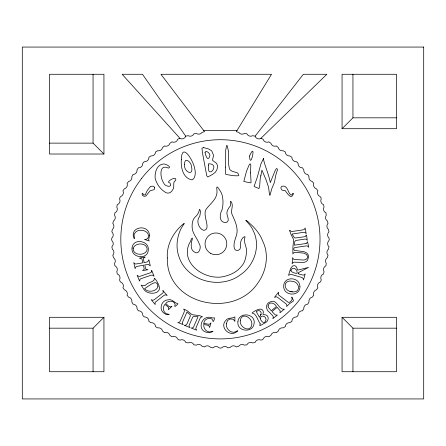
<?xml version="1.0" encoding="UTF-8"?>
<svg xmlns="http://www.w3.org/2000/svg" width="446" height="446" viewBox="0 0 446 446"><rect width="100%" height="100%" fill="white"/><g stroke="black" fill="none" stroke-linecap="round" stroke-linejoin="round"><path stroke-width="0.67" d="M203.867 323.478C203.644 318.377 212.564 315.907 213.127 321.627C213.818 321.371 215.836 316.08 213.06 318.126C200.438 312.724 195.309 333.753 210.289 332.493C211.493 332.298 215.346 330.324 211.203 331.696C206.899 333.056 203.22 328.551 203.755 324.482L208.728 325.474L209.631 327.492L210.986 322.859L209.291 324.353L203.867 323.445M272.946 318.254C274.474 315.896 270.85 314.408 269.852 312.624C265.582 310.21 265.114 303.408 270.265 301.897C276.894 298.357 278.449 309.942 284.052 309.24M272.935 318.472L277.384 315.105L275.243 314.909L271.982 311.564L277.189 307.344L280.227 310.89L279.937 312.791L284.219 309.223M260.826 175.947L260.91 175.663M185.709 136.147L185.581 136.548A4.081 4.081 0 0 1 180.167 138.544L122.143 74.276L142.475 74.276L185.709 136.147L188.195 135.696A4.081 4.081 0 0 0 193.754 134.129L193.893 133.778L196.424 133.488A4.081 4.081 0 0 0 202.088 132.362L204.536 131.659L160.939 74.276L271.53 74.276L236.296 131.659L238.744 132.362A4.081 4.081 0 0 0 244.408 133.488L246.939 133.778L247.078 134.129A4.081 4.081 0 0 0 252.637 135.696L255.123 136.147L255.251 136.548A4.081 4.081 0 0 0 260.665 138.544L326.868 74.276L303.341 74.276L255.123 136.147M261.022 314.279L261.111 312.373L259.901 310.934L258.167 310.555L256.283 311.581L259.449 317.357L261.022 314.279L260.687 315.032M244.921 237.701C245.913 235.287 242.373 237.763 242.167 238.682C240.238 241.319 240.277 244.436 240.511 247.552C240.21 250.73 235.8 251.6 234.434 248.779C233.163 244.726 234.769 240.6 235.984 236.737C239.173 228.887 234.953 220.993 231.814 213.846C230.654 209.854 233.838 205.623 231.19 201.743C229.205 199.167 231.864 206.085 229.701 206.699C227.962 209.085 226.211 211.85 227.148 214.955C227.928 217.447 229.735 221.913 225.81 222.587C218.875 222.543 219.432 214.431 221.991 209.96C223.435 204.58 223.351 198.693 221.634 193.391C220.452 191.724 215.713 182.119 216.929 189.99C218.044 198.119 211.003 202.93 206.693 208.533C201.152 214.498 212.251 229.367 203.66 230.365C198.582 228.703 195.811 220.458 199.775 216.31C200.031 214.336 201.146 210.518 199.49 209.28C199 212.157 197.662 215.067 195.164 216.996C192.332 219.739 191.997 223.886 192.131 227.41C192.399 233.676 197.294 238.225 199.29 243.912C201.893 247.391 198.71 255.892 194.082 251.8C191.055 250.178 191.005 246.181 191.34 243.193C191.005 242.624 193.631 236.341 191.747 238.398C190.765 239.786 190.793 241.715 189.522 243.02C179.381 264.032 206.693 281.9 225.492 276.096C231.502 274.558 237.266 271.491 241.208 266.602C244.798 263.017 245.852 257.849 246.443 253.005C247.636 247.842 243.293 243.042 244.759 238.047M49.512 328.178L93.058 328.178L103.94 317.296L103.94 371.724L49.512 371.724L49.512 317.296L103.94 317.296M342.06 128.704L342.06 74.276L396.488 74.276L396.488 128.704L342.06 128.704L352.942 117.822L396.488 117.822M144.983 257.331L145.067 257.019L139.687 257.989L139.698 258.334L141.873 258.78L142.976 262.822L135.768 264.032L134.731 263.703L133.761 262.566L135.11 268.615L136.036 266.675L143.484 265.136L144.248 269.194L142.525 270.594L147.944 269.735L145.831 269.05L144.71 264.918L148.418 264.456L150.296 265.894L149.02 260.163L148.735 259.906L147.754 261.802L144.181 262.622C144.08 260.927 142.207 257.972 144.816 257.42M171.916 306.357L168.387 309.73L168.75 307.601L164.942 304.283C161.887 307.656 163.442 314.04 168.437 314.19C171.286 314.826 165.349 314.915 165.053 313.806C158.492 310.829 160.649 300.504 167.663 299.896C172.128 298.341 174.353 303.102 178.015 303.854C176.276 305.41 173.656 308.682 175.2 304.295C173.828 300.119 168.03 300.453 165.633 303.509C167.534 304.674 169.346 308.197 171.827 306.396M306.48 243.36L307.545 241.715L308.777 247.296L307.422 246.002L306.251 245.897L294.834 247.591L294.037 248.054L293.713 249.331L294.477 250.396L304.116 251.689L307.043 253.194L308.231 254.928L308.571 256.952L307.517 260.436L305.911 261.757L303.81 262.432L294.098 262.164L293.061 262.582L292.169 263.748L292.615 257.643L293.29 258.92L294.187 259.5L304.049 260.04L306.564 259.031L307.417 257.805L307.578 256.361L306.458 254.365L303.497 253.06L294.773 252.319L293.825 252.681L292.855 253.952L292.911 246.984L293.652 239.658L290.759 233.894L289.543 230.404L289.811 230.197L290.803 231.229L291.857 231.496L300.95 230.225L304.161 229.578L305.148 228.006L306.196 233.626L305.103 232.528L304.055 232.255L292.03 234.05L294.31 237.623L295.28 238.008L304.819 236.698L305.672 236.229L306.095 235.014L306.491 235.137L307.311 240.383L306.391 239.324L305.41 239.034L295.743 240.478L294.778 241.537L294.182 245.189L305.577 243.6M179.833 138.332L177.714 139.213L177.625 139.598A4.081 4.081 0 0 1 172.385 142.012L172.011 141.817L169.937 143.261A4.081 4.081 0 0 1 164.897 146.082L164.552 145.931L162.556 147.52A4.081 4.081 0 0 1 157.756 150.726L155.526 151.958L155.531 152.342A4.081 4.081 0 0 1 150.999 155.916L148.869 157.282L148.908 157.7A4.081 4.081 0 0 1 144.671 161.619L143.445 162.338L142.726 163.559A4.081 4.081 0 0 1 138.806 167.802L138.388 167.763L137.022 169.893A4.081 4.081 0 0 1 133.449 174.425L133.07 174.419L131.832 176.649A4.081 4.081 0 0 1 128.626 181.45L127.043 183.44L127.188 183.791A4.081 4.081 0 0 1 124.367 188.825L122.929 190.905L123.124 191.278A4.081 4.081 0 0 1 120.704 196.519L119.846 197.65L119.651 199.055A4.081 4.081 0 0 1 117.655 204.474L117.253 204.597L116.807 207.089A4.081 4.081 0 0 1 115.241 212.642L114.884 212.787L114.6 215.318A4.081 4.081 0 0 1 113.474 220.976L112.771 223.429L113.039 223.691A4.081 4.081 0 0 1 112.364 229.422L111.823 231.898L112.147 232.165A4.081 4.081 0 0 1 111.918 237.935L111.561 239.307L111.918 240.684A4.081 4.081 0 0 1 112.147 246.448L111.823 246.722L112.364 249.191A4.081 4.081 0 0 1 113.039 254.922L112.771 255.19L113.474 257.637A4.081 4.081 0 0 1 114.6 263.302L114.884 265.833L115.241 265.972A4.081 4.081 0 0 1 116.807 271.525L117.253 274.017L117.655 274.139A4.081 4.081 0 0 1 119.651 279.558L119.846 280.963L120.704 282.095A4.081 4.081 0 0 1 123.124 287.341L122.929 287.709L124.367 289.788A4.081 4.081 0 0 1 127.188 294.823L127.043 295.174L128.626 297.17A4.081 4.081 0 0 1 131.832 301.97L133.07 304.194L133.449 304.189A4.081 4.081 0 0 1 137.022 308.727L138.388 310.851L138.806 310.812A4.081 4.081 0 0 1 142.726 315.054L143.445 316.281L144.671 316.995A4.081 4.081 0 0 1 148.908 320.914L148.869 321.332L150.999 322.698A4.081 4.081 0 0 1 155.531 326.277L155.526 326.656L157.756 327.888A4.081 4.081 0 0 1 162.556 331.099L164.552 332.683L164.897 332.532A4.081 4.081 0 0 1 169.937 335.353L172.011 336.797L172.385 336.602A4.081 4.081 0 0 1 177.625 339.016L178.757 339.874L180.167 340.069A4.081 4.081 0 0 1 185.581 342.071L185.709 342.472L188.195 342.918A4.081 4.081 0 0 1 193.754 344.485L193.893 344.836L196.424 345.126A4.081 4.081 0 0 1 202.088 346.252L204.536 346.955L204.803 346.681A4.081 4.081 0 0 1 210.534 347.362L213.004 347.902L213.272 347.579A4.081 4.081 0 0 1 219.042 347.802L220.419 348.164L221.79 347.802A4.081 4.081 0 0 1 227.56 347.579L227.828 347.902L230.298 347.362A4.081 4.081 0 0 1 236.029 346.681L236.296 346.955L238.744 346.252A4.081 4.081 0 0 1 244.408 345.126L246.939 344.836L247.078 344.485A4.081 4.081 0 0 1 252.637 342.918L255.123 342.472L255.251 342.071A4.081 4.081 0 0 1 260.665 340.069L262.075 339.874L263.207 339.016A4.081 4.081 0 0 1 268.447 336.602L268.821 336.797L270.895 335.353A4.081 4.081 0 0 1 275.935 332.532L276.28 332.683L278.276 331.099A4.081 4.081 0 0 1 283.076 327.888L285.306 326.656L285.301 326.277A4.081 4.081 0 0 1 289.833 322.698L291.963 321.332L291.924 320.914A4.081 4.081 0 0 1 296.161 316.995L297.387 316.281L298.106 315.054A4.081 4.081 0 0 1 302.026 310.812L302.444 310.851L303.81 308.727A4.081 4.081 0 0 1 307.383 304.189L307.762 304.194L309 301.97A4.081 4.081 0 0 1 312.206 297.17L313.794 295.174L313.644 294.823A4.081 4.081 0 0 1 316.465 289.788L317.909 287.709L317.708 287.341A4.081 4.081 0 0 1 320.128 282.095L320.986 280.963L321.181 279.558A4.081 4.081 0 0 1 323.177 274.139L323.579 274.017L324.025 271.525A4.081 4.081 0 0 1 325.591 265.972L325.948 265.833L326.232 263.302A4.081 4.081 0 0 1 327.358 257.637L328.061 255.19L327.793 254.922A4.081 4.081 0 0 1 328.468 249.191L329.009 246.722L328.685 246.448A4.081 4.081 0 0 1 328.914 240.684L329.271 239.307L328.914 237.935A4.081 4.081 0 0 1 328.685 232.165L329.009 231.898L328.468 229.422A4.081 4.081 0 0 1 327.793 223.691L328.061 223.429L327.358 220.976A4.081 4.081 0 0 1 326.232 215.318L325.948 212.787L325.591 212.642A4.081 4.081 0 0 1 324.025 207.089L323.579 204.597L323.177 204.474A4.081 4.081 0 0 1 321.181 199.055L320.986 197.65L320.128 196.519A4.081 4.081 0 0 1 317.708 191.278L317.909 190.905L316.465 188.825A4.081 4.081 0 0 1 313.644 183.791L313.794 183.44L312.206 181.45A4.081 4.081 0 0 1 309 176.649L307.762 174.419L307.383 174.425A4.081 4.081 0 0 1 303.81 169.893L302.444 167.763L302.026 167.802A4.081 4.081 0 0 1 298.106 163.559L297.387 162.338L296.161 161.619A4.081 4.081 0 0 1 291.924 157.7L291.963 157.282L289.833 155.916A4.081 4.081 0 0 1 285.301 152.342L285.306 151.958L283.076 150.726A4.081 4.081 0 0 1 278.276 147.52L276.28 145.931L275.935 146.082A4.081 4.081 0 0 1 270.895 143.261L268.821 141.817L268.447 142.012A4.081 4.081 0 0 1 263.207 139.598L263.118 139.213L260.999 138.332M306.224 243.432L305.839 243.538M173.388 178.645C176.036 177.129 176.872 180.691 174.308 181.41C172.936 183.585 174.865 187.9 172.357 190.303C171.175 192.594 168.32 193.91 165.923 192.616C160.727 189.667 156.892 184.482 155.236 178.774C154.461 173.093 156.685 164.78 163.247 163.983C164.691 163.431 172.513 167.105 168.415 168.131C158.637 163.23 160.03 178.06 163.721 183.022C164.457 186.523 173.215 188.167 169.998 183.077C165.951 182.47 171.264 178.969 172.987 178.718M263.53 158.492L260.899 163.966L257.336 177.034L254.075 186.489L258.975 188.558L259.717 185.636L260.157 179.108L261.93 170.143L266.167 180.123L268.542 187.136L269.512 194.579L269.936 195.331L271.921 188.351L274.429 182.403L275.795 175.116L277.496 169.725L277.328 169.023L276.459 168.504L275.143 170.634L270.293 182.576C268.86 174.392 264.835 166.157 263.324 158.508M203.649 130.488L237.016 130.488M49.512 143.127L93.058 143.127L103.94 154.015L49.512 154.015L49.512 74.276L103.94 74.276L103.94 154.015M342.06 317.296L396.488 317.296L396.488 371.724L342.06 371.724L342.06 317.296L352.942 328.178L352.942 371.724M352.942 328.178L396.488 328.178M292.208 291.829C301.173 293.173 299.957 281.811 292.219 281.303C282.775 279.135 282.892 291.271 292.208 291.829L290 291.316M184.611 325.407L190.057 327.626L189.126 326.282L189.104 325.357L192.744 317.028L194.172 316.264L198.08 316.649L193.525 327.113L192.834 327.771L191.161 328.05L196.764 330.185L195.911 329.076L195.883 328.133L199.875 318.745L200.968 317.151L202.54 316.861L199.674 315.679L192.126 314.686L186.595 310.349L183.601 309.061L184.555 310.734L183.713 313.148L179.961 321.627L179.22 322.307L177.82 322.491L183.245 324.643L182.286 323.422L182.408 322.408L186.952 312.049L190.096 314.759L190.403 315.857L186.857 324.236L186.038 325.034L184.583 325.296M352.942 74.276L352.942 117.822M93.058 74.276L93.058 143.127M93.058 328.178L93.058 371.724M225.62 167.127L225.687 174.38L232.985 175.674L237.651 175.847L238.85 175.378L237.729 173.003L231.953 171.141L230.448 170.177L229.389 168.794L228.642 164.318L228.614 152.064L227.27 145.797L226.68 145.335L225.715 150.018L225.62 167.127M154.411 278.271C155.018 282.039 148.596 282.023 146.595 284.23C144.788 286.633 142.698 285.395 141.126 285.145C142.943 287.302 143.796 290.413 146.439 291.801C150.319 294.131 158.419 294.07 159.551 288.668C159.629 285.329 155.966 279.302 154.411 278.271M250.585 172.842L251.065 182.615L250.49 182.86L243.806 181.505L246.499 171.236L249.331 164.513L250.178 163.788L250.803 164.708L250.585 172.842M208.505 165.12C206.537 181.082 221.445 163.693 208.522 163.777L208.505 165.12M132.066 247.993C130.583 257.894 147.877 260.38 148.312 249.961C149.343 240.411 132.819 237.896 132.066 247.993M149.527 235.572L148.669 239.53L149.142 240.951C140.774 238.036 146.366 241.074 148.094 237.729C150.754 230.532 138.054 227.521 134.798 233.241C132.713 234.217 135.668 239.452 134.157 238.655C128.587 226.624 149.025 223.351 149.527 235.572M167.322 257.939C165.996 304.585 233.542 319.487 257.721 283.216C266.507 271.162 269.44 254.504 262.566 240.84C260.442 234.958 256.472 229.907 252.096 225.52C250.145 223.992 247.792 220.943 245.785 220.318C248.612 223.736 251.94 226.925 253.479 231.245C260.826 246.209 254.203 265.493 240.689 274.591C220.385 290.29 186.417 281.142 178.734 256.054C175.941 247.759 176.755 238.577 180.139 230.593C180.881 228.776 181.946 227.109 183.005 225.464C183.116 224.895 185.023 223.173 184.025 223.407C173.667 231.546 166.419 244.553 167.322 257.939M240.249 320.735C239.368 327.593 250.869 333.435 251.851 324.136C252.347 317.491 241.481 311.682 240.249 320.735M154.656 187.71L154.16 189.695L150.14 190.687L145.937 195.995L144.058 196.324L142.408 195.381L142.079 193.82L142.464 193.185L143.885 194.935L145.223 194.846L147.325 190.42L150.581 186.328L153.095 186.188L154.299 186.958L154.656 187.71M278.538 292.888L278.271 294.371L278.761 295.09L288.099 302.226L289.421 302.366L291.645 300.548L292.113 298.954L291.807 297.008L293.323 300.141L293.284 301.173L289.56 303.615L286.622 306.553L286.828 304.913L286.338 304.105L277.629 297.382L276.336 296.774L274.457 297.348L278.098 292.771L278.51 292.582L278.538 292.888M298.346 273.186L298.703 273.983L303.024 275.11L304.094 274.87L305.198 273.922L303.525 279.932L302.851 278.098L300.827 277.15L290.898 274.29L288.506 275.338L290.692 268.308L292.648 265.933L294.717 265.665L296.01 266.351L297.867 270.12L308.554 267.366L298.775 272.445L298.346 273.186M181.355 159.322C180.608 167.178 182.838 178.305 192.048 179.922C195.883 178.199 195.694 171.615 194.523 167.874C193.475 161.223 181.823 141.376 181.355 159.322M205.043 152.32C205.539 155.476 207.953 162.667 209.932 155.52C210.2 153.285 205.823 149.817 205.043 152.32M203.56 147.57L201.988 148.217L202.367 152.348L206.743 175.702L207.758 177.029L212.742 174.302L215.396 172.184L217.068 169.391L217.553 165.689L216.461 163.286L212.452 160.281L213.578 155.431L211.733 150.865L208.516 148.931L203.56 147.598M151.584 271.246L151.372 272.16L150.57 272.707L139.899 276.364L138.572 276.275L137.162 275.182L139.42 280.779L139.687 281.08L140.022 279.324L140.657 278.817L151.216 275.171L152.549 275.082L154.06 276.264L151.707 270.365L151.584 271.246M299.918 286.293C300.52 296.925 283.282 296.484 283.678 286.048C283.823 276.046 299.534 276.693 299.918 286.293M260.319 323.907C257.431 328.122 264.138 323.105 265.509 322.642C268.888 321.081 269.468 315.25 265.075 314.703C262.521 315.077 262.75 314.135 263.424 312.144C262.638 305.41 253.306 311.721 252.007 313.053C256.606 313.46 257.676 320.685 260.319 323.907M133.159 248.656C133.07 255.826 145.446 256.076 147.147 249.721C147.52 242.379 134.664 242.033 133.159 248.656M293.345 193.82C291.4 200.583 286.956 192.75 285.089 190.537C280.233 191.607 278.912 184.638 284.849 186.328C288.272 188.106 288.161 193.48 291.138 195.058C292.314 195.264 292.593 192.17 293.345 193.82M237.93 321.644C236.408 331.623 252.743 333.43 254.058 323.807C256.132 313.427 238.839 311.369 237.93 321.644M249.559 155.994C250.329 171.225 256.84 139.721 249.559 155.994M184.666 164.167C182.96 171.559 194.411 177.313 191.401 166.302C191.496 162.082 184.198 156.379 184.666 164.167M162.941 290.619L163.275 292.147L163.007 292.877L154.232 299.751L152.972 300.292L151.161 299.662L155.219 304.546L155.063 302.711L155.531 301.981L164.028 295.375L165.31 294.828L167.183 295.469L162.941 290.619M157.934 286.549C156.758 291.734 147.375 292.961 144.61 288.54C148.306 286.873 157.343 277.59 157.934 286.549M226.457 323.389C225.275 328.942 231.786 334.807 236.843 331.077C238.075 329.772 238.075 331.595 236.536 331.935C229.506 337.26 219.376 327.208 225.721 320.529C227.839 317.117 232.121 318.884 234.886 316.922L234.886 321.432L233.247 319.213L229.913 319.013L227.549 320.546L226.457 323.389M268.057 306.04L268.308 307.294L271.213 310.75L276.453 306.513C274.864 303.051 269.022 300.894 268.057 306.04M290.903 270.599C290.407 272.155 299.01 274.953 297.069 272.233C297.382 268.592 291.667 266.39 290.903 270.599M260.191 318.338C261.033 321.678 264.812 325.195 266.067 319.676C266.295 316.086 260.971 314.436 260.191 318.338M141.399 178.673L137.602 183.969A99.603 99.603 0 0 0 211.733 338.531A99.603 99.603 0 0 0 311.581 199.195A99.603 99.603 0 0 0 141.399 178.673M423.7 47.064L22.3 47.064L22.3 398.936L423.7 398.936L423.7 47.064M210.467 253.278A10.888 10.888 0 0 0 226.797 243.85A10.888 10.888 0 0 0 210.467 234.423A10.888 10.888 0 0 0 210.467 253.278"/></g></svg>
